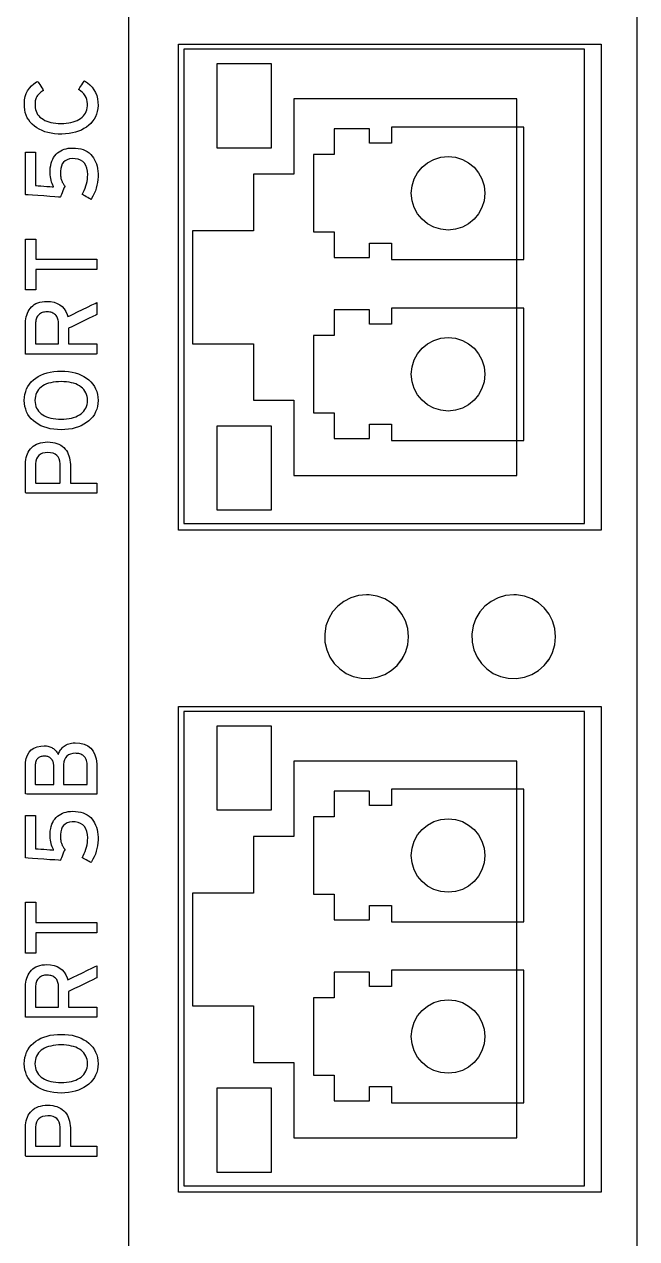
# Model space of a CAD drawing. Extents: x 1 to 47.7, y 0.2 to 35.
# Drawn here: x 33.382 to 34.215, y 15.94 to 17.591 of the extents above; entities that cross this region are included whole.
import ezdxf

# ---------------------------------------------------------------- set-up
doc = ezdxf.new("R2010")
doc.units = 0
doc.header["$MEASUREMENT"] = 0
for name, color, linetype in [('2_1__NONE__X', 7, 'CONTINUOUS'), ('2_2__PORTS_5A___5B_WPTP__2', 7, 'CONTINUOUS'), ('2_3__PORTS_5A___5B_WPTP__2', 7, 'CONTINUOUS'), ('2_4__PORTS_5A___5B_WPTP__1', 7, 'CONTINUOUS'), ('2_5__PORTS_5C___5D__2__10-', 7, 'CONTINUOUS'), ('2_6__PORTS_5C___5D__2__100', 7, 'CONTINUOUS'), ('2_7__PORTS_5C___5D__1__10-', 7, 'CONTINUOUS'), ('8_0_____DWG', 7, 'CONTINUOUS')]:
    doc.layers.add(name, color=color, linetype=linetype)

msp = doc.modelspace()

# ---------------------------------------------------------------- linework, layer by layer
at = {"layer": '2_1__NONE__X'}
for points in [[(33.5246, 15.8752), (33.5246, 16.0296), (33.5246, 16.1894), (33.5246, 16.353), (33.5246, 16.6869), (33.5246, 17.0208), (33.5246, 17.1844), (33.5246, 17.3441), (33.5246, 17.4986), (33.5246, 17.6466)], [(34.2146, 17.6466), (34.2146, 17.4986), (34.2146, 17.3441), (34.2146, 17.1844), (34.2146, 17.0208), (34.2146, 16.6869), (34.2146, 16.353), (34.2146, 16.1894), (34.2146, 16.0296), (34.2146, 15.8752)]]:
    msp.add_lwpolyline(points, dxfattribs=at)
at = {"layer": '2_2__PORTS_5A___5B_WPTP__2'}
for points in [[(33.5921, 16.6634), (34.1662, 16.6634), (34.1662, 16.0033), (33.5921, 16.0033), (33.5921, 16.6634)], [(33.6441, 16.5229), (33.7184, 16.5229), (33.7184, 16.6369), (33.6441, 16.6369), (33.6441, 16.5229)], [(33.7487, 16.4868), (33.6936, 16.4868), (33.6936, 16.41), (33.6109, 16.41), (33.6109, 16.2565), (33.6936, 16.2565), (33.6936, 16.1797), (33.7487, 16.1797), (33.7487, 16.0774), (34.0518, 16.0774), (34.0518, 16.5892), (33.7487, 16.5892), (33.7487, 16.4868)], [(33.6441, 16.0306), (33.7184, 16.0306), (33.7184, 16.1446), (33.6441, 16.1446), (33.6441, 16.0306)]]:
    msp.add_lwpolyline(points, dxfattribs=at)
at = {"layer": '2_3__PORTS_5A___5B_WPTP__2'}
for points in [[(33.5991, 16.6568), (33.5991, 16.012), (34.1438, 16.012), (34.1438, 16.6568), (33.5991, 16.6568)], [(33.8813, 16.529), (33.8513, 16.529), (33.8513, 16.5485), (33.8033, 16.5485), (33.8033, 16.5135), (33.7752, 16.5135), (33.7752, 16.4085), (33.8033, 16.4085), (33.8033, 16.3735), (33.8513, 16.3735), (33.8513, 16.393), (33.8813, 16.393), (33.8813, 16.3709), (34.0613, 16.3709), (34.0613, 16.551), (33.8813, 16.551), (33.8813, 16.529)], [(33.8813, 16.283), (33.8513, 16.283), (33.8513, 16.3025), (33.8033, 16.3025), (33.8033, 16.2675), (33.7752, 16.2675), (33.7752, 16.1625), (33.8033, 16.1625), (33.8033, 16.1275), (33.8513, 16.1275), (33.8513, 16.147), (33.8813, 16.147), (33.8813, 16.125), (34.0613, 16.125), (34.0613, 16.305), (33.8813, 16.305), (33.8813, 16.283)]]:
    msp.add_lwpolyline(points, dxfattribs=at)
for points in [[(34.0083, 16.461), (34.0073, 16.4509), (34.0043, 16.4415), (33.9997, 16.433), (33.9936, 16.4256), (33.9862, 16.4195), (33.9777, 16.4149), (33.9684, 16.412), (33.9583, 16.411), (33.9482, 16.412), (33.9388, 16.4149), (33.9303, 16.4195), (33.9229, 16.4256), (33.9168, 16.433), (33.9122, 16.4415), (33.9093, 16.4509), (33.9083, 16.461), (33.9093, 16.471), (33.9122, 16.4804), (33.9168, 16.4889), (33.9229, 16.4963), (33.9303, 16.5024), (33.9388, 16.507), (33.9482, 16.51), (33.9583, 16.511), (33.9684, 16.51), (33.9777, 16.507), (33.9862, 16.5024), (33.9936, 16.4963), (33.9997, 16.4889), (34.0043, 16.4804), (34.0073, 16.471)], [(34.0083, 16.215), (34.0073, 16.2049), (34.0043, 16.1955), (33.9997, 16.187), (33.9936, 16.1796), (33.9862, 16.1735), (33.9777, 16.1689), (33.9684, 16.166), (33.9583, 16.165), (33.9482, 16.166), (33.9388, 16.1689), (33.9303, 16.1735), (33.9229, 16.1796), (33.9168, 16.187), (33.9122, 16.1955), (33.9093, 16.2049), (33.9083, 16.215), (33.9093, 16.225), (33.9122, 16.2344), (33.9168, 16.2429), (33.9229, 16.2503), (33.9303, 16.2564), (33.9388, 16.261), (33.9482, 16.2639), (33.9583, 16.265), (33.9684, 16.2639), (33.9777, 16.261), (33.9862, 16.2564), (33.9936, 16.2503), (33.9997, 16.2429), (34.0043, 16.2344), (34.0073, 16.225)]]:
    msp.add_lwpolyline(points, close=True, dxfattribs=at)
at = {"layer": '2_4__PORTS_5A___5B_WPTP__1'}
for points in [[(33.5921, 16.6634), (34.1662, 16.6634), (34.1662, 16.0033), (33.5921, 16.0033), (33.5921, 16.6634)], [(33.6441, 16.5229), (33.7184, 16.5229), (33.7184, 16.6369), (33.6441, 16.6369), (33.6441, 16.5229)], [(33.7487, 16.4868), (33.6936, 16.4868), (33.6936, 16.41), (33.6109, 16.41), (33.6109, 16.2565), (33.6936, 16.2565), (33.6936, 16.1797), (33.7487, 16.1797), (33.7487, 16.0774), (34.0518, 16.0774), (34.0518, 16.5892), (33.7487, 16.5892), (33.7487, 16.4868)], [(33.6441, 16.0306), (33.7184, 16.0306), (33.7184, 16.1446), (33.6441, 16.1446), (33.6441, 16.0306)]]:
    msp.add_lwpolyline(points, dxfattribs=at)
at = {"layer": '2_5__PORTS_5C___5D__2__10-'}
for points in [[(33.5921, 17.5634), (34.1662, 17.5634), (34.1662, 16.9033), (33.5921, 16.9033), (33.5921, 17.5634)], [(33.6441, 17.4229), (33.7184, 17.4229), (33.7184, 17.5369), (33.6441, 17.5369), (33.6441, 17.4229)], [(33.7487, 17.3869), (33.6936, 17.3869), (33.6936, 17.3101), (33.6109, 17.3101), (33.6109, 17.1565), (33.6936, 17.1565), (33.6936, 17.0798), (33.7487, 17.0798), (33.7487, 16.9774), (34.0518, 16.9774), (34.0518, 17.4892), (33.7487, 17.4892), (33.7487, 17.3869)], [(33.6441, 16.9306), (33.7184, 16.9306), (33.7184, 17.0446), (33.6441, 17.0446), (33.6441, 16.9306)]]:
    msp.add_lwpolyline(points, dxfattribs=at)
for points in [[(33.8475, 16.8153), (33.8364, 16.8143), (33.8261, 16.8112), (33.8167, 16.8063), (33.8084, 16.7999), (33.8014, 16.792), (33.796, 16.7829), (33.7923, 16.7729), (33.7906, 16.7621), (33.7909, 16.7509), (33.7933, 16.7403), (33.7976, 16.7306), (33.8036, 16.7219), (33.811, 16.7145), (33.8197, 16.7085), (33.8294, 16.7042), (33.84, 16.7018), (33.8512, 16.7014), (33.862, 16.7032), (33.8721, 16.7069), (33.8811, 16.7123), (33.889, 16.7193), (33.8955, 16.7276), (33.9003, 16.737), (33.9034, 16.7473), (33.9045, 16.7583), (33.9034, 16.7694), (33.9003, 16.7797), (33.8955, 16.7891), (33.889, 16.7974), (33.8811, 16.8043), (33.8721, 16.8098), (33.862, 16.8135), (33.8512, 16.8152), (33.8475, 16.8153), (33.8475, 16.8153), (33.8475, 16.8153), (33.8475, 16.8153), (33.8475, 16.8153), (33.8475, 16.8153), (33.8475, 16.8153), (33.8475, 16.8153), (33.8475, 16.8153), (33.8475, 16.8153), (33.8475, 16.8153), (33.8475, 16.8153), (33.8475, 16.8153), (33.8475, 16.8153), (33.8475, 16.8153), (33.8475, 16.8153)], [(34.0475, 16.8153), (34.0364, 16.8143), (34.0261, 16.8112), (34.0167, 16.8063), (34.0084, 16.7999), (34.0015, 16.792), (33.996, 16.7829), (33.9923, 16.7729), (33.9906, 16.7621), (33.9909, 16.7509), (33.9934, 16.7403), (33.9977, 16.7306), (34.0036, 16.7219), (34.011, 16.7145), (34.0197, 16.7085), (34.0294, 16.7042), (34.04, 16.7018), (34.0512, 16.7014), (34.062, 16.7032), (34.0721, 16.7069), (34.0811, 16.7123), (34.089, 16.7193), (34.0954, 16.7276), (34.1003, 16.737), (34.1034, 16.7473), (34.1044, 16.7583), (34.1034, 16.7694), (34.1003, 16.7797), (34.0954, 16.7891), (34.089, 16.7974), (34.0811, 16.8043), (34.0721, 16.8098), (34.062, 16.8135), (34.0512, 16.8152), (34.0475, 16.8153), (34.0475, 16.8153), (34.0475, 16.8153), (34.0475, 16.8153), (34.0475, 16.8153), (34.0475, 16.8153), (34.0475, 16.8153), (34.0475, 16.8153), (34.0475, 16.8153), (34.0475, 16.8153), (34.0475, 16.8153), (34.0475, 16.8153), (34.0475, 16.8153), (34.0475, 16.8153), (34.0475, 16.8153), (34.0475, 16.8153)]]:
    msp.add_lwpolyline(points, close=True, dxfattribs=at)
at = {"layer": '2_6__PORTS_5C___5D__2__100'}
for points in [[(33.5991, 17.5568), (33.5991, 16.912), (34.1438, 16.912), (34.1438, 17.5568), (33.5991, 17.5568)], [(33.8813, 17.429), (33.8513, 17.429), (33.8513, 17.4485), (33.8033, 17.4485), (33.8033, 17.4135), (33.7752, 17.4135), (33.7752, 17.3085), (33.8033, 17.3085), (33.8033, 17.2735), (33.8513, 17.2735), (33.8513, 17.293), (33.8813, 17.293), (33.8813, 17.271), (34.0613, 17.271), (34.0613, 17.451), (33.8813, 17.451), (33.8813, 17.429)], [(33.8813, 17.183), (33.8513, 17.183), (33.8513, 17.2025), (33.8033, 17.2025), (33.8033, 17.1675), (33.7752, 17.1675), (33.7752, 17.0625), (33.8033, 17.0625), (33.8033, 17.0275), (33.8513, 17.0275), (33.8513, 17.047), (33.8813, 17.047), (33.8813, 17.025), (34.0613, 17.025), (34.0613, 17.205), (33.8813, 17.205), (33.8813, 17.183)]]:
    msp.add_lwpolyline(points, dxfattribs=at)
for points in [[(34.0083, 17.361), (34.0073, 17.3509), (34.0043, 17.3415), (33.9997, 17.333), (33.9936, 17.3256), (33.9862, 17.3195), (33.9777, 17.3149), (33.9684, 17.312), (33.9583, 17.311), (33.9482, 17.312), (33.9388, 17.3149), (33.9303, 17.3195), (33.9229, 17.3256), (33.9168, 17.333), (33.9122, 17.3415), (33.9093, 17.3509), (33.9083, 17.361), (33.9093, 17.371), (33.9122, 17.3804), (33.9168, 17.3889), (33.9229, 17.3963), (33.9303, 17.4024), (33.9388, 17.4071), (33.9482, 17.41), (33.9583, 17.411), (33.9684, 17.41), (33.9777, 17.4071), (33.9862, 17.4024), (33.9936, 17.3963), (33.9997, 17.3889), (34.0043, 17.3804), (34.0073, 17.371)], [(34.0083, 17.115), (34.0073, 17.1049), (34.0043, 17.0955), (33.9997, 17.087), (33.9936, 17.0796), (33.9862, 17.0735), (33.9777, 17.0689), (33.9684, 17.066), (33.9583, 17.065), (33.9482, 17.066), (33.9388, 17.0689), (33.9303, 17.0735), (33.9229, 17.0796), (33.9168, 17.087), (33.9122, 17.0955), (33.9093, 17.1049), (33.9083, 17.115), (33.9093, 17.1251), (33.9122, 17.1344), (33.9168, 17.1429), (33.9229, 17.1503), (33.9303, 17.1564), (33.9388, 17.161), (33.9482, 17.164), (33.9583, 17.165), (33.9684, 17.164), (33.9777, 17.161), (33.9862, 17.1564), (33.9936, 17.1503), (33.9997, 17.1429), (34.0043, 17.1344), (34.0073, 17.1251)], [(33.8475, 16.8153), (33.8364, 16.8142), (33.8261, 16.8112), (33.8167, 16.8063), (33.8084, 16.7998), (33.8014, 16.792), (33.796, 16.7829), (33.7923, 16.7729), (33.7906, 16.762), (33.7909, 16.7509), (33.7933, 16.7403), (33.7976, 16.7306), (33.8036, 16.7219), (33.811, 16.7145), (33.8197, 16.7085), (33.8294, 16.7042), (33.84, 16.7018), (33.8512, 16.7014), (33.862, 16.7032), (33.8721, 16.7069), (33.8811, 16.7123), (33.889, 16.7193), (33.8955, 16.7275), (33.9003, 16.7369), (33.9034, 16.7473), (33.9045, 16.7583), (33.9034, 16.7693), (33.9003, 16.7797), (33.8955, 16.7891), (33.889, 16.7974), (33.8811, 16.8043), (33.8721, 16.8097), (33.862, 16.8134), (33.8512, 16.8152), (33.8475, 16.8153), (33.8475, 16.8153), (33.8475, 16.8153), (33.8475, 16.8153), (33.8475, 16.8153), (33.8475, 16.8153), (33.8475, 16.8153), (33.8475, 16.8153), (33.8475, 16.8153), (33.8475, 16.8153), (33.8475, 16.8153), (33.8475, 16.8153), (33.8475, 16.8153), (33.8475, 16.8153), (33.8475, 16.8153), (33.8475, 16.8153)], [(34.0475, 16.8153), (34.0364, 16.8142), (34.0261, 16.8112), (34.0167, 16.8063), (34.0084, 16.7998), (34.0015, 16.792), (33.996, 16.7829), (33.9923, 16.7729), (33.9906, 16.762), (33.9909, 16.7509), (33.9934, 16.7403), (33.9977, 16.7306), (34.0036, 16.7219), (34.011, 16.7145), (34.0197, 16.7085), (34.0294, 16.7042), (34.04, 16.7018), (34.0512, 16.7014), (34.062, 16.7032), (34.0721, 16.7069), (34.0811, 16.7123), (34.089, 16.7193), (34.0954, 16.7275), (34.1003, 16.7369), (34.1034, 16.7473), (34.1044, 16.7583), (34.1034, 16.7693), (34.1003, 16.7797), (34.0954, 16.7891), (34.089, 16.7974), (34.0811, 16.8043), (34.0721, 16.8097), (34.062, 16.8134), (34.0512, 16.8152), (34.0475, 16.8153), (34.0475, 16.8153), (34.0475, 16.8153), (34.0475, 16.8153), (34.0475, 16.8153), (34.0475, 16.8153), (34.0475, 16.8153), (34.0475, 16.8153), (34.0475, 16.8153), (34.0475, 16.8153), (34.0475, 16.8153), (34.0475, 16.8153), (34.0475, 16.8153), (34.0475, 16.8153), (34.0475, 16.8153), (34.0475, 16.8153)]]:
    msp.add_lwpolyline(points, close=True, dxfattribs=at)
at = {"layer": '2_7__PORTS_5C___5D__1__10-'}
for points in [[(33.5991, 17.5568), (33.5991, 16.912), (34.1438, 16.912), (34.1438, 17.5568), (33.5991, 17.5568)], [(33.8813, 17.429), (33.8513, 17.429), (33.8513, 17.4485), (33.8033, 17.4485), (33.8033, 17.4135), (33.7752, 17.4135), (33.7752, 17.3085), (33.8033, 17.3085), (33.8033, 17.2735), (33.8513, 17.2735), (33.8513, 17.293), (33.8813, 17.293), (33.8813, 17.271), (34.0613, 17.271), (34.0613, 17.451), (33.8813, 17.451), (33.8813, 17.429)], [(33.8813, 17.183), (33.8513, 17.183), (33.8513, 17.2025), (33.8033, 17.2025), (33.8033, 17.1675), (33.7752, 17.1675), (33.7752, 17.0625), (33.8033, 17.0625), (33.8033, 17.0275), (33.8513, 17.0275), (33.8513, 17.047), (33.8813, 17.047), (33.8813, 17.025), (34.0613, 17.025), (34.0613, 17.205), (33.8813, 17.205), (33.8813, 17.183)]]:
    msp.add_lwpolyline(points, dxfattribs=at)
for points in [[(34.0083, 17.361), (34.0073, 17.3509), (34.0043, 17.3415), (33.9997, 17.333), (33.9936, 17.3256), (33.9862, 17.3195), (33.9777, 17.3149), (33.9684, 17.312), (33.9583, 17.311), (33.9482, 17.312), (33.9388, 17.3149), (33.9303, 17.3195), (33.9229, 17.3256), (33.9168, 17.333), (33.9122, 17.3415), (33.9093, 17.3509), (33.9083, 17.361), (33.9093, 17.371), (33.9122, 17.3804), (33.9168, 17.3889), (33.9229, 17.3963), (33.9303, 17.4024), (33.9388, 17.4071), (33.9482, 17.41), (33.9583, 17.411), (33.9684, 17.41), (33.9777, 17.4071), (33.9862, 17.4024), (33.9936, 17.3963), (33.9997, 17.3889), (34.0043, 17.3804), (34.0073, 17.371)], [(34.0083, 17.115), (34.0073, 17.1049), (34.0043, 17.0955), (33.9997, 17.087), (33.9936, 17.0796), (33.9862, 17.0735), (33.9777, 17.0689), (33.9684, 17.066), (33.9583, 17.065), (33.9482, 17.066), (33.9388, 17.0689), (33.9303, 17.0735), (33.9229, 17.0796), (33.9168, 17.087), (33.9122, 17.0955), (33.9093, 17.1049), (33.9083, 17.115), (33.9093, 17.1251), (33.9122, 17.1344), (33.9168, 17.1429), (33.9229, 17.1503), (33.9303, 17.1564), (33.9388, 17.161), (33.9482, 17.164), (33.9583, 17.165), (33.9684, 17.164), (33.9777, 17.161), (33.9862, 17.1564), (33.9936, 17.1503), (33.9997, 17.1429), (34.0043, 17.1344), (34.0073, 17.1251)], [(33.8475, 16.8153), (33.8364, 16.8142), (33.8261, 16.8112), (33.8167, 16.8063), (33.8084, 16.7998), (33.8014, 16.792), (33.796, 16.7829), (33.7923, 16.7729), (33.7906, 16.762), (33.7909, 16.7509), (33.7933, 16.7403), (33.7976, 16.7306), (33.8036, 16.7219), (33.811, 16.7145), (33.8197, 16.7085), (33.8294, 16.7042), (33.84, 16.7018), (33.8512, 16.7014), (33.862, 16.7032), (33.8721, 16.7069), (33.8811, 16.7123), (33.889, 16.7193), (33.8955, 16.7275), (33.9003, 16.7369), (33.9034, 16.7473), (33.9045, 16.7583), (33.9034, 16.7693), (33.9003, 16.7797), (33.8955, 16.7891), (33.889, 16.7974), (33.8811, 16.8043), (33.8721, 16.8097), (33.862, 16.8134), (33.8512, 16.8152), (33.8475, 16.8153), (33.8475, 16.8153), (33.8475, 16.8153), (33.8475, 16.8153), (33.8475, 16.8153), (33.8475, 16.8153), (33.8475, 16.8153), (33.8475, 16.8153), (33.8475, 16.8153), (33.8475, 16.8153), (33.8475, 16.8153), (33.8475, 16.8153), (33.8475, 16.8153), (33.8475, 16.8153), (33.8475, 16.8153), (33.8475, 16.8153)], [(34.0475, 16.8153), (34.0364, 16.8142), (34.0261, 16.8112), (34.0167, 16.8063), (34.0084, 16.7998), (34.0015, 16.792), (33.996, 16.7829), (33.9923, 16.7729), (33.9906, 16.762), (33.9909, 16.7509), (33.9934, 16.7403), (33.9977, 16.7306), (34.0036, 16.7219), (34.011, 16.7145), (34.0197, 16.7085), (34.0294, 16.7042), (34.04, 16.7018), (34.0512, 16.7014), (34.062, 16.7032), (34.0721, 16.7069), (34.0811, 16.7123), (34.089, 16.7193), (34.0954, 16.7275), (34.1003, 16.7369), (34.1034, 16.7473), (34.1044, 16.7583), (34.1034, 16.7693), (34.1003, 16.7797), (34.0954, 16.7891), (34.089, 16.7974), (34.0811, 16.8043), (34.0721, 16.8097), (34.062, 16.8134), (34.0512, 16.8152), (34.0475, 16.8153), (34.0475, 16.8153), (34.0475, 16.8153), (34.0475, 16.8153), (34.0475, 16.8153), (34.0475, 16.8153), (34.0475, 16.8153), (34.0475, 16.8153), (34.0475, 16.8153), (34.0475, 16.8153), (34.0475, 16.8153), (34.0475, 16.8153), (34.0475, 16.8153), (34.0475, 16.8153), (34.0475, 16.8153), (34.0475, 16.8153)]]:
    msp.add_lwpolyline(points, close=True, dxfattribs=at)
at = {"layer": '8_0_____DWG'}
for points in [[(33.464, 17.5136), (33.468, 17.511), (33.4715, 17.5082), (33.4745, 17.505), (33.477, 17.5016), (33.4791, 17.4978), (33.4807, 17.4938), (33.4818, 17.4894), (33.4824, 17.4848), (33.4826, 17.4801), (33.4822, 17.476), (33.4815, 17.4721), (33.4805, 17.4685), (33.4791, 17.465), (33.4773, 17.4618), (33.4752, 17.4588), (33.4727, 17.456), (33.4699, 17.4534), (33.4668, 17.451), (33.4634, 17.4488), (33.4599, 17.4469), (33.4561, 17.4453), (33.452, 17.4439), (33.4477, 17.4429), (33.4432, 17.4421), (33.4385, 17.4416), (33.4335, 17.4414), (33.4284, 17.4415), (33.4235, 17.4418), (33.4189, 17.4425), (33.4145, 17.4435), (33.4104, 17.4447), (33.4064, 17.4462), (33.4027, 17.448), (33.3993, 17.4501), (33.396, 17.4524), (33.3931, 17.4549), (33.3905, 17.4576), (33.3883, 17.4606), (33.3864, 17.4637), (33.3849, 17.4671), (33.3837, 17.4706), (33.3829, 17.4744), (33.3824, 17.4784), (33.3824, 17.4829), (33.3828, 17.4878), (33.3837, 17.4924), (33.385, 17.4966), (33.3869, 17.5004), (33.3892, 17.5039), (33.3919, 17.5071), (33.3951, 17.5099), (33.3988, 17.5123), (33.4006, 17.513), (33.4012, 17.5121), (33.4022, 17.5105), (33.4034, 17.5086), (33.4048, 17.5064), (33.4061, 17.5044), (33.4073, 17.5026), (33.4081, 17.5013), (33.4085, 17.5007), (33.4074, 17.5), (33.4061, 17.4992), (33.4049, 17.4983), (33.4038, 17.4974), (33.4028, 17.4965), (33.4019, 17.4956), (33.401, 17.4947), (33.4002, 17.4937), (33.3995, 17.4927), (33.3989, 17.4916), (33.3984, 17.4905), (33.398, 17.4892), (33.3976, 17.4879), (33.3973, 17.4866), (33.3971, 17.4852), (33.3969, 17.4837), (33.3969, 17.4821), (33.3969, 17.48), (33.3971, 17.4773), (33.3976, 17.4748), (33.3983, 17.4724), (33.3993, 17.4702), (33.4005, 17.4682), (33.402, 17.4663), (33.4036, 17.4645), (33.4056, 17.4629), (33.4078, 17.4615), (33.4102, 17.4601), (33.4128, 17.459), (33.4155, 17.4581), (33.4185, 17.4573), (33.4216, 17.4567), (33.425, 17.4562), (33.4285, 17.4559), (33.4322, 17.4559), (33.4359, 17.4559), (33.4394, 17.4562), (33.4427, 17.4566), (33.4458, 17.4572), (33.4488, 17.4579), (33.4516, 17.4589), (33.4541, 17.46), (33.4565, 17.4613), (33.4588, 17.4627), (33.4608, 17.4643), (33.4626, 17.466), (33.4642, 17.4679), (33.4655, 17.4699), (33.4665, 17.4721), (33.4673, 17.4745), (33.4678, 17.477), (33.4681, 17.4797), (33.4681, 17.4826), (33.4678, 17.4857), (33.4671, 17.4885), (33.4662, 17.4912), (33.4649, 17.4936), (33.4634, 17.4959), (33.4615, 17.498), (33.4592, 17.4998), (33.4567, 17.5015), (33.4561, 17.5021), (33.4568, 17.5031), (33.4578, 17.5046), (33.4591, 17.5065), (33.4605, 17.5085), (33.4618, 17.5104), (33.463, 17.512), (33.4637, 17.5132)], [(33.4481, 17.4225), (33.452, 17.4223), (33.4556, 17.4219), (33.459, 17.4212), (33.4622, 17.4203), (33.4652, 17.4191), (33.4679, 17.4176), (33.4704, 17.4159), (33.4726, 17.4139), (33.4746, 17.4116), (33.4764, 17.4092), (33.4779, 17.4066), (33.4792, 17.4038), (33.4803, 17.4009), (33.4812, 17.3978), (33.4819, 17.3945), (33.4824, 17.391), (33.4826, 17.3874), (33.4826, 17.3835), (33.4824, 17.3796), (33.4819, 17.3757), (33.4811, 17.3718), (33.4802, 17.3681), (33.4789, 17.3644), (33.4774, 17.3607), (33.4757, 17.3572), (33.4737, 17.3537), (33.4728, 17.3527), (33.4719, 17.3532), (33.4704, 17.3541), (33.4685, 17.3551), (33.4664, 17.3563), (33.4644, 17.3574), (33.4627, 17.3584), (33.4615, 17.3591), (33.461, 17.3594), (33.4624, 17.362), (33.4638, 17.3649), (33.4651, 17.3679), (33.4661, 17.3709), (33.467, 17.3739), (33.4676, 17.3769), (33.4681, 17.38), (33.4684, 17.383), (33.4685, 17.3863), (33.4681, 17.391), (33.4673, 17.3952), (33.4659, 17.3987), (33.464, 17.4017), (33.4617, 17.4041), (33.4588, 17.406), (33.4555, 17.4073), (33.4516, 17.408), (33.4474, 17.4081), (33.4439, 17.4076), (33.4407, 17.4066), (33.438, 17.4052), (33.4358, 17.4033), (33.434, 17.4009), (33.4327, 17.398), (33.4318, 17.3947), (33.4314, 17.3909), (33.4314, 17.3883), (33.4314, 17.387), (33.4315, 17.3857), (33.4316, 17.3845), (33.4318, 17.3833), (33.4319, 17.3822), (33.4322, 17.3811), (33.4325, 17.38), (33.4328, 17.379), (33.4332, 17.378), (33.4336, 17.377), (33.434, 17.3761), (33.4345, 17.3752), (33.4351, 17.3742), (33.4356, 17.3734), (33.4362, 17.3725), (33.4368, 17.3716), (33.4375, 17.3708), (33.4373, 17.3703), (33.4367, 17.3688), (33.4358, 17.3667), (33.4348, 17.3643), (33.4338, 17.3617), (33.4328, 17.3593), (33.432, 17.3574), (33.4315, 17.3561), (33.4313, 17.3558), (33.4289, 17.3559), (33.4238, 17.3563), (33.4169, 17.3567), (33.409, 17.3573), (33.4009, 17.3578), (33.3936, 17.3583), (33.3878, 17.3587), (33.3844, 17.3589), (33.3839, 17.3594), (33.3839, 17.3632), (33.3839, 17.3699), (33.3839, 17.3787), (33.3839, 17.3885), (33.3839, 17.3981), (33.3839, 17.4068), (33.3839, 17.4132), (33.3839, 17.4166), (33.3841, 17.4168), (33.3852, 17.4168), (33.3869, 17.4168), (33.3891, 17.4168), (33.3915, 17.4168), (33.3937, 17.4168), (33.3957, 17.4168), (33.3971, 17.4168), (33.3977, 17.4168), (33.3977, 17.4155), (33.3977, 17.4115), (33.3977, 17.4054), (33.3977, 17.3981), (33.3977, 17.3904), (33.3977, 17.3831), (33.3977, 17.377), (33.3977, 17.3729), (33.3977, 17.3716), (33.3988, 17.3715), (33.4013, 17.3713), (33.4048, 17.3711), (33.4089, 17.3708), (33.4131, 17.3704), (33.417, 17.3702), (33.4201, 17.3699), (33.422, 17.3698), (33.422, 17.3703), (33.421, 17.3722), (33.4201, 17.3742), (33.4194, 17.3763), (33.4187, 17.3786), (33.4182, 17.381), (33.4178, 17.3834), (33.4176, 17.3861), (33.4174, 17.3888), (33.4174, 17.3921), (33.4177, 17.3956), (33.4182, 17.3989), (33.4189, 17.4019), (33.4198, 17.4048), (33.4209, 17.4074), (33.4222, 17.4098), (33.4238, 17.412), (33.4256, 17.414), (33.4275, 17.4158), (33.4296, 17.4174), (33.4319, 17.4187), (33.4342, 17.4199), (33.4367, 17.4208), (33.4394, 17.4215), (33.4421, 17.4221), (33.445, 17.4224)], [(33.4129, 17.2141), (33.4181, 17.2137), (33.4228, 17.2128), (33.4269, 17.2114), (33.4306, 17.2094), (33.4338, 17.2069), (33.4365, 17.2039), (33.4388, 17.2003), (33.4405, 17.1962), (33.4415, 17.1934), (33.444, 17.1946), (33.4486, 17.1969), (33.4547, 17.1998), (33.4615, 17.2031), (33.4683, 17.2064), (33.4743, 17.2093), (33.4787, 17.2114), (33.4809, 17.2125), (33.4811, 17.2122), (33.4811, 17.2109), (33.4811, 17.2087), (33.4811, 17.2061), (33.4811, 17.2033), (33.4811, 17.2006), (33.4811, 17.1983), (33.4811, 17.1968), (33.4811, 17.1963), (33.4794, 17.1955), (33.4754, 17.1935), (33.4698, 17.1908), (33.4634, 17.1877), (33.4567, 17.1845), (33.4507, 17.1815), (33.4459, 17.1792), (33.4431, 17.1779), (33.4426, 17.1775), (33.4426, 17.176), (33.4426, 17.1735), (33.4426, 17.1702), (33.4426, 17.1665), (33.4426, 17.1629), (33.4426, 17.1598), (33.4426, 17.1575), (33.4426, 17.1564), (33.4436, 17.1564), (33.447, 17.1564), (33.4522, 17.1564), (33.4585, 17.1564), (33.4652, 17.1564), (33.4715, 17.1564), (33.4767, 17.1564), (33.4801, 17.1564), (33.4811, 17.1564), (33.4811, 17.1557), (33.4811, 17.1542), (33.4811, 17.1521), (33.4811, 17.1498), (33.4811, 17.1474), (33.4811, 17.1453), (33.4811, 17.1436), (33.4811, 17.1426), (33.48, 17.1425), (33.4728, 17.1425), (33.4607, 17.1425), (33.4454, 17.1425), (33.4286, 17.1425), (33.4123, 17.1425), (33.3982, 17.1425), (33.3881, 17.1425), (33.3839, 17.1425), (33.3839, 17.1438), (33.3839, 17.1477), (33.3839, 17.1534), (33.3839, 17.1603), (33.3839, 17.1674), (33.3839, 17.1741), (33.3839, 17.1795), (33.3839, 17.183), (33.3839, 17.1846), (33.384, 17.1875), (33.3844, 17.1903), (33.3849, 17.1929), (33.3856, 17.1955), (33.3865, 17.1979), (33.3875, 17.2002), (33.3888, 17.2024), (33.3902, 17.2045), (33.3919, 17.2065), (33.3938, 17.2082), (33.3959, 17.2097), (33.3982, 17.211), (33.4007, 17.2121), (33.4034, 17.2129), (33.4064, 17.2136), (33.4096, 17.2139)], [(33.4134, 17.1998), (33.4116, 17.1998), (33.4099, 17.1996), (33.4083, 17.1992), (33.4068, 17.1988), (33.4055, 17.1983), (33.4042, 17.1976), (33.4031, 17.1968), (33.4021, 17.1959), (33.4011, 17.1949), (33.4003, 17.1938), (33.3995, 17.1926), (33.3989, 17.1913), (33.3984, 17.19), (33.3981, 17.1885), (33.3978, 17.1869), (33.3976, 17.1853), (33.3976, 17.1838), (33.3976, 17.1824), (33.3976, 17.1794), (33.3976, 17.1752), (33.3976, 17.1704), (33.3976, 17.1656), (33.3976, 17.1613), (33.3976, 17.1581), (33.3976, 17.1565), (33.3982, 17.1564), (33.4009, 17.1564), (33.4052, 17.1564), (33.4105, 17.1564), (33.416, 17.1564), (33.4213, 17.1564), (33.4256, 17.1564), (33.4283, 17.1564), (33.4289, 17.1565), (33.4289, 17.1581), (33.4289, 17.1613), (33.4289, 17.1656), (33.4289, 17.1704), (33.4289, 17.1752), (33.4289, 17.1794), (33.4289, 17.1824), (33.4289, 17.1838), (33.4289, 17.1853), (33.4287, 17.1869), (33.4285, 17.1884), (33.4281, 17.1899), (33.4276, 17.1912), (33.427, 17.1925), (33.4264, 17.1937), (33.4256, 17.1948), (33.4247, 17.1958), (33.4236, 17.1967), (33.4225, 17.1975), (33.4213, 17.1982), (33.4199, 17.1988), (33.4185, 17.1992), (33.4169, 17.1995), (33.4152, 17.1998)], [(33.4324, 17.1193), (33.4376, 17.1192), (33.4425, 17.1187), (33.4472, 17.118), (33.4516, 17.1169), (33.4558, 17.1156), (33.4597, 17.114), (33.4634, 17.1121), (33.4668, 17.1099), (33.47, 17.1074), (33.4729, 17.1047), (33.4754, 17.1017), (33.4776, 17.0985), (33.4793, 17.0952), (33.4807, 17.0915), (33.4817, 17.0877), (33.4824, 17.0837), (33.4826, 17.0794), (33.4824, 17.0752), (33.4817, 17.0712), (33.4807, 17.0674), (33.4793, 17.0638), (33.4776, 17.0605), (33.4754, 17.0573), (33.4729, 17.0544), (33.47, 17.0518), (33.4668, 17.0493), (33.4634, 17.047), (33.4597, 17.0451), (33.4558, 17.0434), (33.4516, 17.0421), (33.4472, 17.041), (33.4425, 17.0402), (33.4376, 17.0398), (33.4324, 17.0396), (33.4273, 17.0398), (33.4223, 17.0402), (33.4176, 17.041), (33.4132, 17.0421), (33.409, 17.0434), (33.405, 17.0451), (33.4013, 17.047), (33.3979, 17.0493), (33.3947, 17.0518), (33.3918, 17.0544), (33.3894, 17.0573), (33.3873, 17.0605), (33.3855, 17.0638), (33.3842, 17.0674), (33.3832, 17.0712), (33.3826, 17.0752), (33.3823, 17.0794), (33.3826, 17.0837), (33.3832, 17.0877), (33.3842, 17.0915), (33.3855, 17.0952), (33.3873, 17.0985), (33.3894, 17.1017), (33.3918, 17.1047), (33.3947, 17.1074), (33.3979, 17.1099), (33.4013, 17.1121), (33.405, 17.114), (33.409, 17.1156), (33.4132, 17.1169), (33.4176, 17.118), (33.4223, 17.1187), (33.4273, 17.1192)], [(33.4324, 17.105), (33.4286, 17.1049), (33.425, 17.1046), (33.4216, 17.1042), (33.4184, 17.1035), (33.4153, 17.1027), (33.4125, 17.1018), (33.4099, 17.1006), (33.4074, 17.0993), (33.4052, 17.0977), (33.4033, 17.096), (33.4016, 17.0942), (33.4002, 17.0921), (33.399, 17.0899), (33.3981, 17.0875), (33.3974, 17.085), (33.397, 17.0823), (33.3968, 17.0794), (33.397, 17.0766), (33.3974, 17.0739), (33.3981, 17.0714), (33.399, 17.0691), (33.4002, 17.0669), (33.4016, 17.0649), (33.4033, 17.063), (33.4052, 17.0613), (33.4074, 17.0598), (33.4099, 17.0584), (33.4125, 17.0572), (33.4153, 17.0562), (33.4184, 17.0554), (33.4216, 17.0548), (33.425, 17.0543), (33.4286, 17.0541), (33.4324, 17.054), (33.4362, 17.0541), (33.4398, 17.0543), (33.4432, 17.0548), (33.4464, 17.0554), (33.4494, 17.0562), (33.4522, 17.0572), (33.4548, 17.0584), (33.4572, 17.0598), (33.4595, 17.0613), (33.4615, 17.063), (33.4632, 17.0649), (33.4647, 17.0669), (33.4659, 17.0691), (33.4669, 17.0714), (33.4676, 17.0739), (33.468, 17.0766), (33.4681, 17.0794), (33.468, 17.0823), (33.4676, 17.085), (33.4669, 17.0875), (33.4659, 17.0899), (33.4647, 17.0921), (33.4632, 17.0942), (33.4615, 17.096), (33.4595, 17.0977), (33.4572, 17.0993), (33.4548, 17.1006), (33.4522, 17.1018), (33.4494, 17.1027), (33.4464, 17.1035), (33.4432, 17.1042), (33.4398, 17.1046), (33.4362, 17.1049)], [(33.4143, 17.023), (33.4177, 17.0229), (33.4209, 17.0225), (33.4239, 17.0219), (33.4267, 17.0211), (33.4293, 17.02), (33.4318, 17.0187), (33.434, 17.0172), (33.436, 17.0154), (33.4378, 17.0134), (33.4395, 17.0113), (33.4409, 17.009), (33.4421, 17.0066), (33.443, 17.004), (33.4438, 17.0013), (33.4444, 16.9984), (33.4447, 16.9954), (33.4449, 16.9922), (33.4449, 16.9911), (33.4449, 16.9888), (33.4449, 16.9853), (33.4449, 16.9812), (33.4449, 16.9769), (33.4449, 16.9729), (33.4449, 16.9697), (33.4449, 16.9677), (33.445, 16.9672), (33.4472, 16.9672), (33.4515, 16.9672), (33.4571, 16.9672), (33.4633, 16.9672), (33.4695, 16.9672), (33.475, 16.9672), (33.4791, 16.9672), (33.481, 16.9672), (33.4811, 16.9669), (33.4811, 16.9657), (33.4811, 16.9638), (33.4811, 16.9615), (33.4811, 16.9591), (33.4811, 16.9568), (33.4811, 16.9549), (33.4811, 16.9537), (33.4809, 16.9534), (33.4757, 16.9534), (33.4648, 16.9534), (33.4501, 16.9534), (33.4334, 16.9534), (33.4166, 16.9534), (33.4016, 16.9534), (33.3902, 16.9534), (33.3843, 16.9534), (33.3839, 16.9541), (33.3839, 16.9573), (33.3839, 16.9625), (33.3839, 16.9689), (33.3839, 16.9758), (33.3839, 16.9823), (33.3839, 16.9879), (33.3839, 16.9916), (33.3839, 16.9931), (33.384, 16.9962), (33.3843, 16.9991), (33.3849, 17.0018), (33.3856, 17.0044), (33.3866, 17.0069), (33.3877, 17.0093), (33.389, 17.0115), (33.3906, 17.0136), (33.3924, 17.0155), (33.3944, 17.0172), (33.3966, 17.0188), (33.399, 17.02), (33.4017, 17.0211), (33.4045, 17.0219), (33.4076, 17.0225), (33.4108, 17.0229)], [(33.4143, 17.0087), (33.4105, 17.0083), (33.4072, 17.0076), (33.4044, 17.0063), (33.402, 17.0046), (33.4002, 17.0025), (33.3988, 16.9999), (33.398, 16.9968), (33.3976, 16.9933), (33.3976, 16.9918), (33.3976, 16.9894), (33.3976, 16.9857), (33.3976, 16.9813), (33.3976, 16.9767), (33.3976, 16.9725), (33.3976, 16.9692), (33.3976, 16.9674), (33.3981, 16.9672), (33.4009, 16.9672), (33.4056, 16.9672), (33.4113, 16.9672), (33.4174, 16.9672), (33.4232, 16.9672), (33.4278, 16.9672), (33.4306, 16.9672), (33.4312, 16.9674), (33.4312, 16.9692), (33.4312, 16.9725), (33.4312, 16.9767), (33.4312, 16.9813), (33.4312, 16.9857), (33.4312, 16.9894), (33.4312, 16.9918), (33.4311, 16.9933), (33.4307, 16.9969), (33.4298, 17), (33.4285, 17.0027), (33.4266, 17.0048), (33.4243, 17.0065), (33.4214, 17.0077), (33.4181, 17.0084)], [(33.4513, 16.614), (33.4578, 16.6135), (33.4636, 16.6121), (33.4685, 16.6099), (33.4726, 16.6068), (33.4759, 16.6028), (33.4784, 16.598), (33.4801, 16.5923), (33.4809, 16.5858), (33.4811, 16.5815), (33.4811, 16.579), (33.4811, 16.5744), (33.4811, 16.5685), (33.4811, 16.562), (33.4811, 16.5557), (33.4811, 16.5501), (33.4811, 16.5461), (33.4811, 16.5444), (33.4781, 16.5444), (33.4689, 16.5444), (33.4553, 16.5444), (33.4391, 16.5444), (33.4221, 16.5444), (33.4063, 16.5444), (33.3935, 16.5444), (33.3856, 16.5444), (33.3839, 16.5446), (33.3839, 16.5469), (33.3839, 16.5515), (33.3839, 16.5575), (33.3839, 16.5641), (33.3839, 16.5708), (33.3839, 16.5766), (33.3839, 16.581), (33.3839, 16.583), (33.3841, 16.5877), (33.385, 16.593), (33.3866, 16.5975), (33.3889, 16.6014), (33.3918, 16.6045), (33.3955, 16.607), (33.3998, 16.6087), (33.4048, 16.6098), (33.4095, 16.6101), (33.4112, 16.6101), (33.4127, 16.6099), (33.4142, 16.6096), (33.4157, 16.6093), (33.4171, 16.6089), (33.4184, 16.6084), (33.4196, 16.6077), (33.4208, 16.607), (33.4219, 16.6063), (33.423, 16.6054), (33.424, 16.6045), (33.4249, 16.6036), (33.4258, 16.6026), (33.4266, 16.6015), (33.4273, 16.6004), (33.428, 16.5992), (33.4286, 16.5983), (33.429, 16.5997), (33.4295, 16.601), (33.4301, 16.6023), (33.4309, 16.6036), (33.4317, 16.6049), (33.4327, 16.6061), (33.4338, 16.6073), (33.435, 16.6085), (33.4363, 16.6096), (33.4377, 16.6106), (33.4393, 16.6115), (33.4409, 16.6122), (33.4427, 16.6129), (33.4447, 16.6133), (33.4467, 16.6137), (33.4489, 16.6139)], [(33.4099, 16.596), (33.4087, 16.596), (33.4074, 16.5959), (33.4063, 16.5957), (33.4052, 16.5954), (33.4041, 16.5951), (33.4031, 16.5946), (33.4021, 16.5941), (33.4012, 16.5935), (33.4004, 16.5928), (33.3997, 16.592), (33.399, 16.591), (33.3985, 16.5899), (33.398, 16.5887), (33.3977, 16.5874), (33.3974, 16.5861), (33.3973, 16.5846), (33.3972, 16.583), (33.3972, 16.582), (33.3972, 16.5794), (33.3972, 16.5757), (33.3972, 16.5714), (33.3972, 16.567), (33.3972, 16.563), (33.3972, 16.5598), (33.3972, 16.558), (33.3974, 16.5577), (33.3993, 16.5577), (33.4024, 16.5577), (33.4065, 16.5577), (33.4109, 16.5577), (33.4151, 16.5577), (33.4188, 16.5577), (33.4214, 16.5577), (33.4223, 16.5577), (33.4223, 16.5587), (33.4223, 16.5612), (33.4223, 16.5649), (33.4223, 16.5692), (33.4223, 16.5736), (33.4223, 16.5777), (33.4223, 16.5809), (33.4223, 16.5827), (33.4223, 16.5834), (33.4223, 16.5842), (33.4222, 16.585), (33.4221, 16.5857), (33.422, 16.5865), (33.4219, 16.5871), (33.4217, 16.5878), (33.4214, 16.5884), (33.4212, 16.589), (33.4209, 16.5896), (33.4206, 16.5901), (33.4203, 16.5906), (33.42, 16.5911), (33.4197, 16.5916), (33.4194, 16.592), (33.419, 16.5925), (33.4186, 16.5929), (33.418, 16.5934), (33.4171, 16.594), (33.4162, 16.5946), (33.4153, 16.595), (33.4143, 16.5954), (33.4133, 16.5957), (33.4122, 16.5959), (33.4111, 16.596)], [(33.4517, 16.5999), (33.4481, 16.5996), (33.4449, 16.5988), (33.4422, 16.5976), (33.44, 16.5959), (33.4382, 16.5938), (33.4369, 16.5912), (33.436, 16.5881), (33.4355, 16.5845), (33.4355, 16.5828), (33.4355, 16.5806), (33.4355, 16.5771), (33.4355, 16.5727), (33.4355, 16.5682), (33.4355, 16.5639), (33.4355, 16.5604), (33.4355, 16.5582), (33.4356, 16.5577), (33.4377, 16.5577), (33.4417, 16.5577), (33.4469, 16.5577), (33.4526, 16.5577), (33.4582, 16.5577), (33.4631, 16.5577), (33.4665, 16.5577), (33.4678, 16.5577), (33.4678, 16.5587), (33.4678, 16.5613), (33.4678, 16.5651), (33.4678, 16.5695), (33.4678, 16.574), (33.4678, 16.578), (33.4678, 16.5811), (33.4678, 16.5827), (33.4677, 16.5843), (33.4676, 16.5864), (33.4673, 16.5883), (33.4669, 16.59), (33.4664, 16.5916), (33.4657, 16.5931), (33.4649, 16.5944), (33.4639, 16.5955), (33.4629, 16.5964), (33.4618, 16.5973), (33.4606, 16.598), (33.4593, 16.5985), (33.4579, 16.599), (33.4565, 16.5994), (33.455, 16.5997), (33.4534, 16.5998)], [(33.4481, 16.5211), (33.452, 16.5209), (33.4556, 16.5205), (33.459, 16.5198), (33.4622, 16.5189), (33.4652, 16.5177), (33.4679, 16.5162), (33.4704, 16.5145), (33.4726, 16.5125), (33.4746, 16.5102), (33.4764, 16.5078), (33.4779, 16.5052), (33.4792, 16.5024), (33.4803, 16.4995), (33.4812, 16.4964), (33.4819, 16.4931), (33.4824, 16.4897), (33.4826, 16.486), (33.4826, 16.4822), (33.4824, 16.4782), (33.4819, 16.4743), (33.4811, 16.4704), (33.4802, 16.4667), (33.4789, 16.463), (33.4774, 16.4593), (33.4757, 16.4558), (33.4737, 16.4523), (33.4728, 16.4513), (33.4719, 16.4518), (33.4704, 16.4527), (33.4685, 16.4537), (33.4664, 16.4549), (33.4644, 16.456), (33.4627, 16.457), (33.4615, 16.4577), (33.461, 16.458), (33.4624, 16.4606), (33.4638, 16.4635), (33.4651, 16.4665), (33.4661, 16.4695), (33.467, 16.4725), (33.4676, 16.4755), (33.4681, 16.4786), (33.4684, 16.4816), (33.4685, 16.4849), (33.4681, 16.4896), (33.4673, 16.4938), (33.4659, 16.4973), (33.464, 16.5003), (33.4617, 16.5027), (33.4588, 16.5046), (33.4555, 16.5059), (33.4516, 16.5066), (33.4474, 16.5067), (33.4439, 16.5062), (33.4407, 16.5052), (33.438, 16.5038), (33.4358, 16.5019), (33.434, 16.4995), (33.4327, 16.4966), (33.4318, 16.4933), (33.4314, 16.4895), (33.4314, 16.4869), (33.4314, 16.4856), (33.4315, 16.4843), (33.4316, 16.4831), (33.4318, 16.4819), (33.4319, 16.4808), (33.4322, 16.4797), (33.4325, 16.4786), (33.4328, 16.4776), (33.4332, 16.4766), (33.4336, 16.4756), (33.434, 16.4747), (33.4345, 16.4738), (33.4351, 16.4728), (33.4356, 16.472), (33.4362, 16.4711), (33.4368, 16.4702), (33.4375, 16.4694), (33.4373, 16.4689), (33.4367, 16.4674), (33.4358, 16.4653), (33.4348, 16.4629), (33.4338, 16.4603), (33.4328, 16.4579), (33.432, 16.456), (33.4315, 16.4547), (33.4313, 16.4544), (33.4289, 16.4545), (33.4238, 16.4549), (33.4169, 16.4553), (33.409, 16.4559), (33.4009, 16.4564), (33.3936, 16.4569), (33.3878, 16.4573), (33.3844, 16.4576), (33.3839, 16.458), (33.3839, 16.4618), (33.3839, 16.4685), (33.3839, 16.4773), (33.3839, 16.4871), (33.3839, 16.4967), (33.3839, 16.5053), (33.3839, 16.5118), (33.3839, 16.5152), (33.3841, 16.5154), (33.3852, 16.5154), (33.3869, 16.5154), (33.3891, 16.5154), (33.3915, 16.5154), (33.3937, 16.5154), (33.3957, 16.5154), (33.3971, 16.5154), (33.3977, 16.5154), (33.3977, 16.5141), (33.3977, 16.5101), (33.3977, 16.504), (33.3977, 16.4967), (33.3977, 16.489), (33.3977, 16.4817), (33.3977, 16.4756), (33.3977, 16.4715), (33.3977, 16.4702), (33.3988, 16.4701), (33.4013, 16.4699), (33.4048, 16.4697), (33.4089, 16.4694), (33.4131, 16.469), (33.417, 16.4688), (33.4201, 16.4685), (33.422, 16.4684), (33.422, 16.469), (33.421, 16.4708), (33.4201, 16.4728), (33.4194, 16.4749), (33.4187, 16.4772), (33.4182, 16.4795), (33.4178, 16.482), (33.4176, 16.4847), (33.4174, 16.4874), (33.4174, 16.4907), (33.4177, 16.4942), (33.4182, 16.4975), (33.4189, 16.5005), (33.4198, 16.5034), (33.4209, 16.506), (33.4222, 16.5084), (33.4238, 16.5106), (33.4256, 16.5126), (33.4275, 16.5144), (33.4296, 16.516), (33.4319, 16.5173), (33.4342, 16.5185), (33.4367, 16.5194), (33.4394, 16.5201), (33.4421, 16.5207), (33.445, 16.521)], [(33.4129, 16.3127), (33.4181, 16.3123), (33.4228, 16.3114), (33.4269, 16.31), (33.4306, 16.308), (33.4338, 16.3055), (33.4365, 16.3025), (33.4388, 16.2989), (33.4405, 16.2948), (33.4415, 16.2921), (33.444, 16.2932), (33.4486, 16.2955), (33.4547, 16.2984), (33.4615, 16.3017), (33.4683, 16.305), (33.4743, 16.3079), (33.4787, 16.31), (33.4809, 16.3111), (33.4811, 16.3108), (33.4811, 16.3095), (33.4811, 16.3073), (33.4811, 16.3047), (33.4811, 16.3019), (33.4811, 16.2992), (33.4811, 16.2969), (33.4811, 16.2954), (33.4811, 16.2949), (33.4794, 16.2941), (33.4754, 16.2921), (33.4698, 16.2894), (33.4634, 16.2863), (33.4567, 16.2831), (33.4507, 16.2801), (33.4459, 16.2778), (33.4431, 16.2764), (33.4426, 16.2761), (33.4426, 16.2746), (33.4426, 16.2721), (33.4426, 16.2687), (33.4426, 16.2651), (33.4426, 16.2615), (33.4426, 16.2584), (33.4426, 16.256), (33.4426, 16.255), (33.4436, 16.255), (33.447, 16.255), (33.4522, 16.255), (33.4585, 16.255), (33.4652, 16.255), (33.4715, 16.255), (33.4767, 16.255), (33.4801, 16.255), (33.4811, 16.2549), (33.4811, 16.2543), (33.4811, 16.2528), (33.4811, 16.2507), (33.4811, 16.2484), (33.4811, 16.246), (33.4811, 16.2439), (33.4811, 16.2422), (33.4811, 16.2413), (33.48, 16.2411), (33.4728, 16.2411), (33.4607, 16.2411), (33.4454, 16.2411), (33.4286, 16.2411), (33.4123, 16.2411), (33.3982, 16.2411), (33.3881, 16.2411), (33.3839, 16.2411), (33.3839, 16.2424), (33.3839, 16.2463), (33.3839, 16.252), (33.3839, 16.2589), (33.3839, 16.266), (33.3839, 16.2727), (33.3839, 16.2781), (33.3839, 16.2816), (33.3839, 16.2832), (33.384, 16.2861), (33.3844, 16.2889), (33.3849, 16.2915), (33.3856, 16.2941), (33.3865, 16.2965), (33.3875, 16.2988), (33.3888, 16.301), (33.3902, 16.3031), (33.3919, 16.3051), (33.3938, 16.3068), (33.3959, 16.3083), (33.3982, 16.3096), (33.4007, 16.3107), (33.4034, 16.3116), (33.4064, 16.3122), (33.4096, 16.3125)], [(33.4134, 16.2984), (33.4116, 16.2984), (33.4099, 16.2982), (33.4083, 16.2978), (33.4068, 16.2974), (33.4055, 16.2969), (33.4042, 16.2962), (33.4031, 16.2954), (33.4021, 16.2945), (33.4011, 16.2935), (33.4003, 16.2924), (33.3995, 16.2912), (33.3989, 16.2899), (33.3984, 16.2886), (33.3981, 16.2871), (33.3978, 16.2855), (33.3976, 16.2839), (33.3976, 16.2824), (33.3976, 16.281), (33.3976, 16.278), (33.3976, 16.2738), (33.3976, 16.269), (33.3976, 16.2642), (33.3976, 16.2599), (33.3976, 16.2567), (33.3976, 16.2551), (33.3982, 16.255), (33.4009, 16.255), (33.4052, 16.255), (33.4105, 16.255), (33.416, 16.255), (33.4213, 16.255), (33.4256, 16.255), (33.4283, 16.255), (33.4289, 16.2551), (33.4289, 16.2567), (33.4289, 16.2599), (33.4289, 16.2642), (33.4289, 16.269), (33.4289, 16.2738), (33.4289, 16.278), (33.4289, 16.281), (33.4289, 16.2824), (33.4289, 16.2839), (33.4287, 16.2855), (33.4285, 16.287), (33.4281, 16.2885), (33.4276, 16.2898), (33.427, 16.2911), (33.4264, 16.2923), (33.4256, 16.2934), (33.4247, 16.2944), (33.4236, 16.2953), (33.4225, 16.2961), (33.4213, 16.2968), (33.4199, 16.2974), (33.4185, 16.2978), (33.4169, 16.2981), (33.4152, 16.2984)], [(33.4324, 16.2179), (33.4376, 16.2178), (33.4425, 16.2173), (33.4472, 16.2166), (33.4516, 16.2155), (33.4558, 16.2142), (33.4597, 16.2126), (33.4634, 16.2107), (33.4668, 16.2085), (33.47, 16.206), (33.4729, 16.2033), (33.4754, 16.2003), (33.4776, 16.1971), (33.4793, 16.1937), (33.4807, 16.1901), (33.4817, 16.1863), (33.4824, 16.1823), (33.4826, 16.178), (33.4824, 16.1738), (33.4817, 16.1698), (33.4807, 16.166), (33.4793, 16.1624), (33.4776, 16.1591), (33.4754, 16.1559), (33.4729, 16.153), (33.47, 16.1504), (33.4668, 16.1479), (33.4634, 16.1456), (33.4597, 16.1437), (33.4558, 16.142), (33.4516, 16.1407), (33.4472, 16.1396), (33.4425, 16.1388), (33.4376, 16.1384), (33.4324, 16.1382), (33.4273, 16.1384), (33.4223, 16.1388), (33.4176, 16.1396), (33.4132, 16.1407), (33.409, 16.142), (33.405, 16.1437), (33.4013, 16.1456), (33.3979, 16.1479), (33.3947, 16.1504), (33.3918, 16.153), (33.3894, 16.1559), (33.3873, 16.1591), (33.3855, 16.1624), (33.3842, 16.166), (33.3832, 16.1698), (33.3826, 16.1738), (33.3823, 16.178), (33.3826, 16.1823), (33.3832, 16.1863), (33.3842, 16.1901), (33.3855, 16.1937), (33.3873, 16.1971), (33.3894, 16.2003), (33.3918, 16.2033), (33.3947, 16.206), (33.3979, 16.2085), (33.4013, 16.2107), (33.405, 16.2126), (33.409, 16.2142), (33.4132, 16.2155), (33.4176, 16.2166), (33.4223, 16.2173), (33.4273, 16.2178)], [(33.4324, 16.2036), (33.4286, 16.2035), (33.425, 16.2032), (33.4216, 16.2028), (33.4184, 16.2021), (33.4153, 16.2013), (33.4125, 16.2004), (33.4099, 16.1992), (33.4074, 16.1979), (33.4052, 16.1963), (33.4033, 16.1946), (33.4016, 16.1928), (33.4002, 16.1907), (33.399, 16.1885), (33.3981, 16.1861), (33.3974, 16.1836), (33.397, 16.1809), (33.3968, 16.178), (33.397, 16.1752), (33.3974, 16.1725), (33.3981, 16.17), (33.399, 16.1677), (33.4002, 16.1655), (33.4016, 16.1635), (33.4033, 16.1616), (33.4052, 16.1599), (33.4074, 16.1584), (33.4099, 16.157), (33.4125, 16.1558), (33.4153, 16.1548), (33.4184, 16.154), (33.4216, 16.1534), (33.425, 16.1529), (33.4286, 16.1527), (33.4324, 16.1526), (33.4362, 16.1527), (33.4398, 16.1529), (33.4432, 16.1534), (33.4464, 16.154), (33.4494, 16.1548), (33.4522, 16.1558), (33.4548, 16.157), (33.4572, 16.1584), (33.4595, 16.1599), (33.4615, 16.1616), (33.4632, 16.1635), (33.4647, 16.1655), (33.4659, 16.1677), (33.4669, 16.17), (33.4676, 16.1725), (33.468, 16.1752), (33.4681, 16.178), (33.468, 16.1809), (33.4676, 16.1836), (33.4669, 16.1861), (33.4659, 16.1885), (33.4647, 16.1907), (33.4632, 16.1928), (33.4615, 16.1946), (33.4595, 16.1963), (33.4572, 16.1979), (33.4548, 16.1992), (33.4522, 16.2004), (33.4494, 16.2013), (33.4464, 16.2021), (33.4432, 16.2028), (33.4398, 16.2032), (33.4362, 16.2035)], [(33.4143, 16.1216), (33.4177, 16.1215), (33.4209, 16.1211), (33.4239, 16.1205), (33.4267, 16.1197), (33.4293, 16.1186), (33.4318, 16.1173), (33.434, 16.1158), (33.436, 16.114), (33.4378, 16.112), (33.4395, 16.1099), (33.4409, 16.1076), (33.4421, 16.1052), (33.443, 16.1026), (33.4438, 16.0999), (33.4444, 16.097), (33.4447, 16.094), (33.4449, 16.0908), (33.4449, 16.0897), (33.4449, 16.0874), (33.4449, 16.0839), (33.4449, 16.0798), (33.4449, 16.0755), (33.4449, 16.0715), (33.4449, 16.0683), (33.4449, 16.0662), (33.445, 16.0658), (33.4472, 16.0658), (33.4515, 16.0658), (33.4571, 16.0658), (33.4633, 16.0658), (33.4695, 16.0658), (33.475, 16.0658), (33.4791, 16.0658), (33.481, 16.0658), (33.4811, 16.0655), (33.4811, 16.0643), (33.4811, 16.0624), (33.4811, 16.0601), (33.4811, 16.0577), (33.4811, 16.0554), (33.4811, 16.0535), (33.4811, 16.0523), (33.4809, 16.052), (33.4757, 16.052), (33.4648, 16.052), (33.4501, 16.052), (33.4334, 16.052), (33.4166, 16.052), (33.4016, 16.052), (33.3902, 16.052), (33.3843, 16.052), (33.3839, 16.0527), (33.3839, 16.0559), (33.3839, 16.0611), (33.3839, 16.0675), (33.3839, 16.0744), (33.3839, 16.0809), (33.3839, 16.0865), (33.3839, 16.0902), (33.3839, 16.0917), (33.384, 16.0948), (33.3843, 16.0976), (33.3849, 16.1004), (33.3856, 16.103), (33.3866, 16.1055), (33.3877, 16.1079), (33.389, 16.1101), (33.3906, 16.1122), (33.3924, 16.1141), (33.3944, 16.1158), (33.3966, 16.1174), (33.399, 16.1186), (33.4017, 16.1197), (33.4045, 16.1205), (33.4076, 16.1211), (33.4108, 16.1215)], [(33.4143, 16.1073), (33.4105, 16.1069), (33.4072, 16.1062), (33.4044, 16.1049), (33.402, 16.1032), (33.4002, 16.1011), (33.3988, 16.0985), (33.398, 16.0954), (33.3976, 16.0919), (33.3976, 16.0904), (33.3976, 16.088), (33.3976, 16.0843), (33.3976, 16.0799), (33.3976, 16.0753), (33.3976, 16.0711), (33.3976, 16.0678), (33.3976, 16.066), (33.3981, 16.0658), (33.4009, 16.0658), (33.4056, 16.0658), (33.4113, 16.0658), (33.4174, 16.0658), (33.4232, 16.0658), (33.4278, 16.0658), (33.4306, 16.0658), (33.4312, 16.066), (33.4312, 16.0678), (33.4312, 16.0711), (33.4312, 16.0753), (33.4312, 16.0799), (33.4312, 16.0843), (33.4312, 16.088), (33.4312, 16.0904), (33.4311, 16.0919), (33.4307, 16.0955), (33.4298, 16.0986), (33.4285, 16.1013), (33.4266, 16.1034), (33.4243, 16.1051), (33.4214, 16.1063), (33.4181, 16.107)]]:
    msp.add_lwpolyline(points, close=True, dxfattribs=at)
for points in [[(33.3981, 17.2713), (33.4811, 17.2713), (33.4811, 17.2572), (33.3981, 17.2572), (33.3981, 17.2298), (33.3839, 17.2298), (33.3839, 17.2988), (33.3981, 17.2988), (33.3981, 17.2713)], [(33.3981, 16.3699), (33.4811, 16.3699), (33.4811, 16.3558), (33.3981, 16.3558), (33.3981, 16.3284), (33.3839, 16.3284), (33.3839, 16.3974), (33.3981, 16.3974), (33.3981, 16.3699)]]:
    msp.add_lwpolyline(points, dxfattribs=at)

doc.saveas('drawing.dxf')
